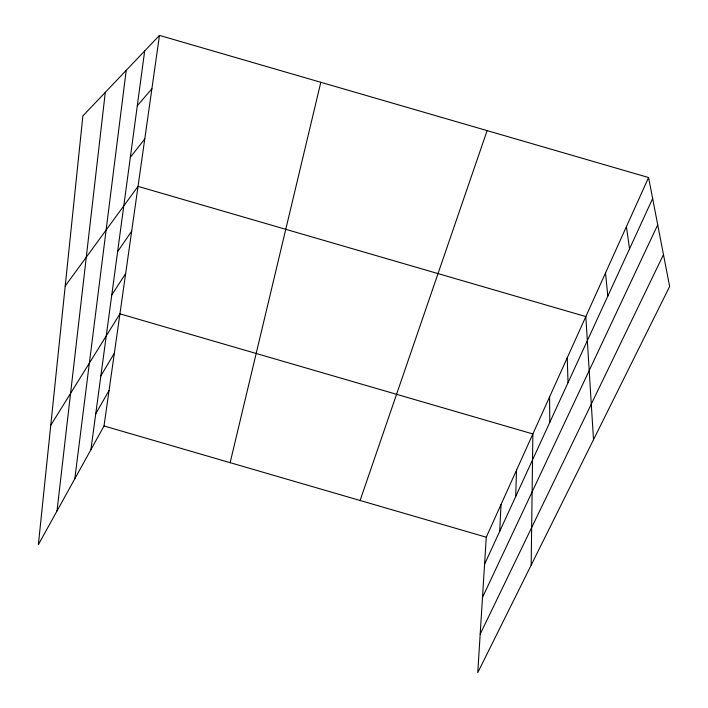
<?xml version="1.0" encoding="UTF-8"?>
<svg xmlns="http://www.w3.org/2000/svg" width="708" height="708" viewBox="0 0 708 708"><rect width="100%" height="100%" fill="white"/><g stroke="black" fill="none" stroke-linecap="round" stroke-linejoin="round"><path stroke-width="1.06" d="M531.177 565.108L532.859 433.96L119.944 313.848L50.755 425.304M515.69 496.556L516.521 470.165M499.724 531.292L501.016 504.53M648.581 177.531L486.272 537.204L477.767 672.6L669.635 286.492L648.581 177.531L159.468 35.4L82.871 115.917L38.365 544.673L104.023 425.968L159.468 35.4M57.003 510.981L105.288 92.359M74.818 478.767L126.21 70.366M90.907 449.686L144.68 50.941M230.135 462.669L320.821 82.287M360.098 500.485L487.122 130.617M484.573 564.249L652.643 198.567M482.484 597.419L657.723 224.852M480.183 634.164L663.476 254.606M95.757 413.738L109.059 390.489M100.863 375.868L114.36 353.168M111.775 294.944L125.652 273.615M117.617 251.667L131.679 231.189M65.216 286.014L138.042 186.372L585.835 316.573L593.508 439.677M130.334 157.326L144.768 138.963M137.29 105.784L151.901 88.721M104.023 425.968L486.272 537.204M626.412 226.649L629.527 248.862M605.535 272.907L607.8 296.139M567.214 357.841L568.037 382.656M549.576 396.914L549.789 422.349"/></g></svg>
